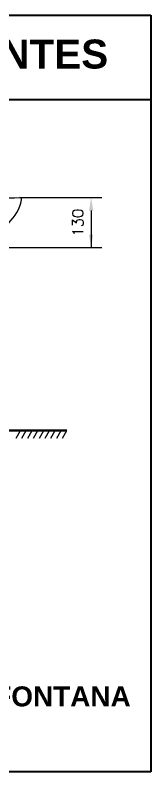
# Model space of a CAD drawing. Header units: metres. Extents: x 115.1 to 149.6, y 26.3 to 56.6.
# Drawn here: x 140.122 to 140.591, y 32.185 to 34.802 of the extents above; entities that cross this region are included whole.
import ezdxf
from ezdxf.enums import TextEntityAlignment as Align

# ---------------------------------------------------------------- set-up
doc = ezdxf.new("R2010")
doc.units = ezdxf.units.M
doc.layers.get('0').update_dxf_attribs({"color": 250})
for name, color, linetype, lineweight in [('-Acotado', 251, 'Continuous', 5), ('MURO', 10, 'Continuous', 60), ('sanitarios', 134, 'Continuous', 15)]:
    doc.layers.add(name, color=color, linetype=linetype, lineweight=lineweight)
doc.layers.add('G-TEXTOS-TITULOS', color=174, linetype='Continuous')
doc.styles.add('25-TITULO', font='arialbd.ttf', dxfattribs={"height": 0.1})
doc.styles.add('ROMANS', font='romans.shx')

msp = doc.modelspace()

# ---------------------------------------------------------------- linework, layer by layer
at = {"layer": '-Acotado'}
for p, q in [((140.1387, 34.1713), (140.4219, 34.1713)), ((140.3844, 34.1263), (140.3844, 33.9984)), ((139.9915, 33.9984), (140.4219, 33.9984))]:
    msp.add_line(p, q, dxfattribs=at)
for points in [[(140.3769, 34.1263), (140.3919, 34.1263), (140.3844, 34.1713)], [(140.3769, 34.0434), (140.3919, 34.0434), (140.3844, 33.9984)]]:
    msp.add_solid(points, dxfattribs=at)
for p, q in [((136.1675, 34.8023), (140.591, 34.8023)), ((140.591, 34.8023), (140.591, 32.1851)), ((136.1675, 34.5106), (140.591, 34.5106)), ((140.591, 32.1851), (136.1675, 32.1851))]:
    msp.add_line(p, q)
at = {"layer": 'MURO', "color": 146, "lineweight": 30, "true_color": 0x105689}
msp.add_line((139.7853, 33.3654), (140.3001, 33.3654), dxfattribs=at)
at = {"layer": 'MURO', "color": 146, "lineweight": 5, "true_color": 0x105689}
for p, q in [((140.1253, 33.3395), (140.1403, 33.3654)), ((140.1453, 33.3395), (140.1603, 33.3654)), ((140.1653, 33.3395), (140.1803, 33.3654)), ((140.1853, 33.3395), (140.2003, 33.3654)), ((140.2053, 33.3395), (140.2203, 33.3654)), ((140.2253, 33.3395), (140.2403, 33.3654)), ((140.2453, 33.3395), (140.2603, 33.3654)), ((140.2653, 33.3395), (140.2803, 33.3654)), ((140.2853, 33.3395), (140.3003, 33.3654))]:
    msp.add_line(p, q, dxfattribs=at)
at = {"layer": 'sanitarios'}
for centre, radius, start, end in [((140.0577, 37.0232), 2.8531, 265.5435, 271.6172), ((139.9855, 34.1998), 0.1627, 281.5681, 347.2186), ((140.1383, 34.1653), 0.006, 346.2466, 91.5417)]:
    msp.add_arc(centre, radius, start, end, dxfattribs=at)

# ---------------------------------------------------------------- texts
at = {"layer": '-Acotado', "insert": (140.3386, 34.0843), "char_height": 0.0375, "attachment_point": 5, "rotation": 90, "style": 'ROMANS'}
msp.add_mtext('130', dxfattribs=at)
at = {"layer": 'G-TEXTOS-TITULOS', "color": 219, "true_color": 0x642165, "style": '25-TITULO'}
for s, height, p in [('DETALLE DE ACCESORIOS PARA SS.HH. PARA DOCENTES', 0.100174, (138.4182, 34.6677)), ('DETALLE DE LAVAMANO TIPO FONTANA', 0.069141, (139.5502, 32.4461))]:
    msp.add_text(s, height=height, dxfattribs=at).set_placement(p, align=Align.MIDDLE_CENTER)

doc.saveas('drawing.dxf')
